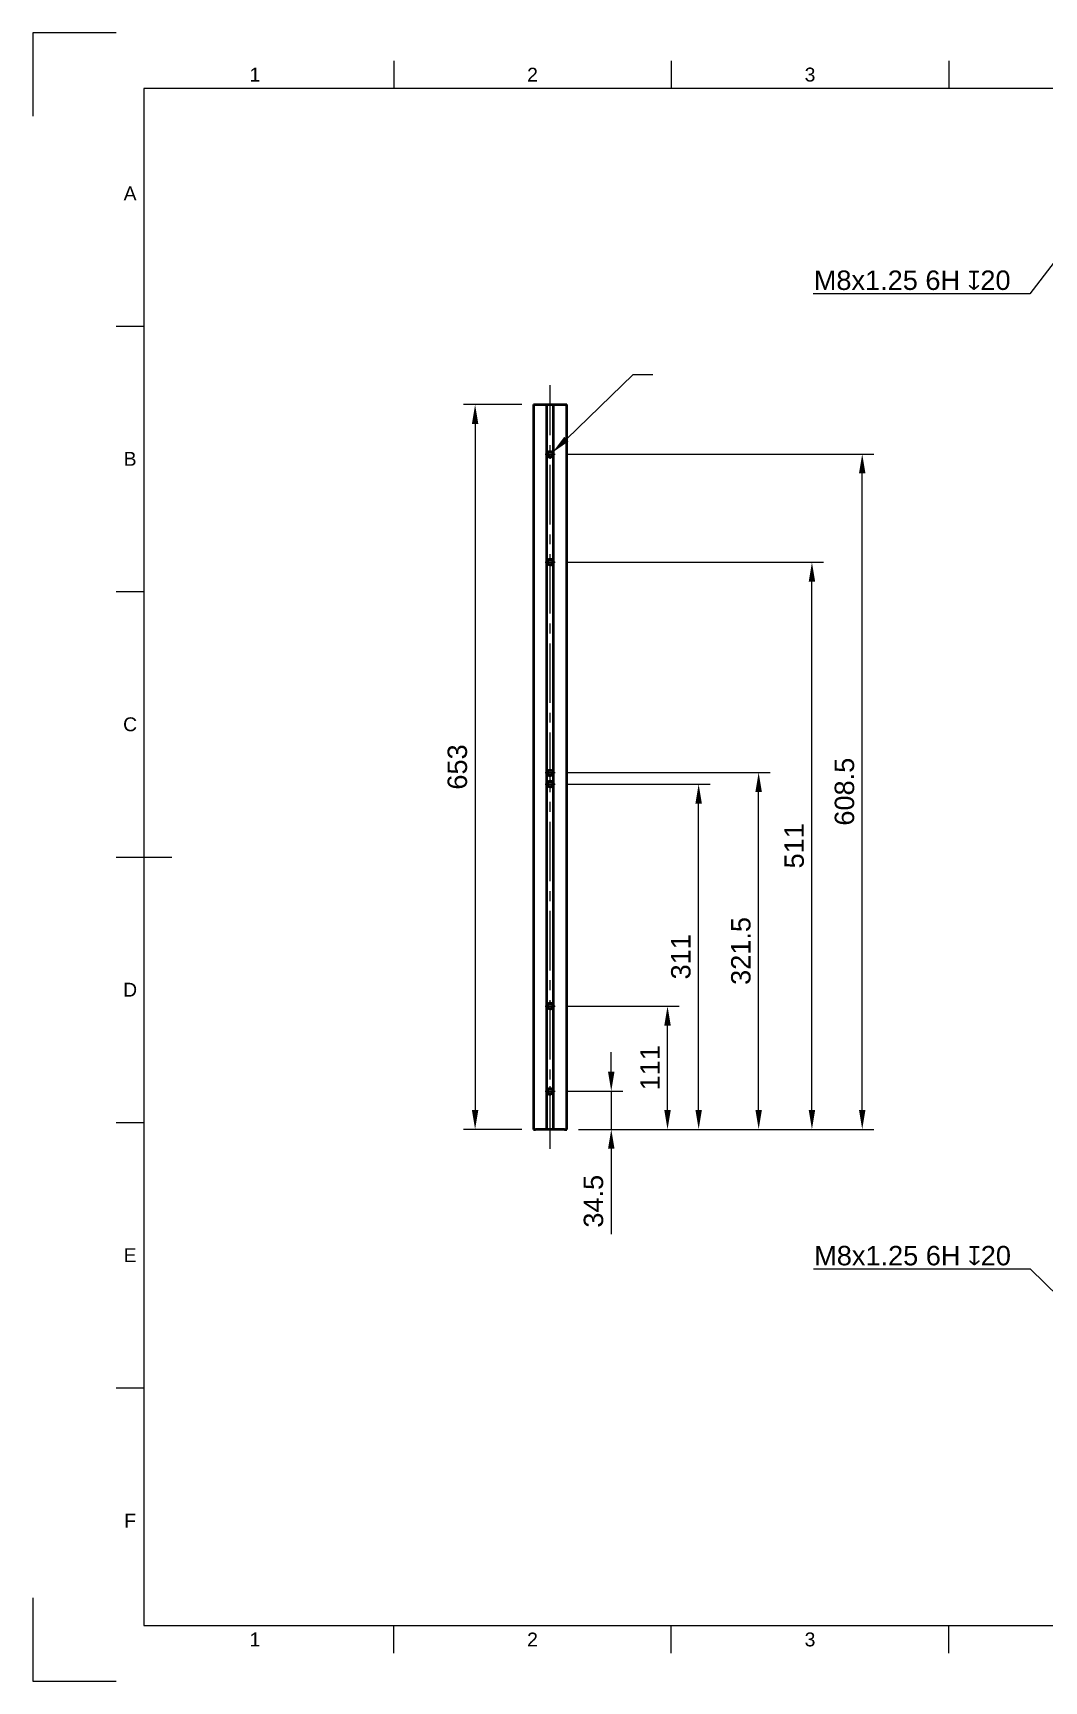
# Model space of a CAD drawing. Header units: millimetres. Extents: x 0 to 420, y 0 to 297.
# Drawn here: x 0 to 182.2, y 0 to 297 of the extents above; entities that cross this region are included whole.
import ezdxf
from ezdxf import colors
from ezdxf.entities.mleader import LeaderData, LeaderLine
from ezdxf.enums import TextEntityAlignment as Align
from ezdxf.math import Vec2, Vec3

# ---------------------------------------------------------------- set-up
doc = ezdxf.new("R2010")
doc.units = ezdxf.units.MM
doc.header["$LTSCALE"] = 0.75
doc.linetypes.add('CENTER2', pattern=[28.575, 19.05, -3.175, 3.175, -3.175])
for name, color, linetype, lineweight in [('Annotations', 7, 'Continuous', 25), ('Border', 7, 'Continuous', 25), ('Center Lines', 7, 'CENTER2', 25), ('Dimensions', 7, 'Continuous', 25), ('Visible', 7, 'Continuous', 50)]:
    doc.layers.add(name, color=color, linetype=linetype, lineweight=lineweight)
doc.styles.add('FusionTitle', font='arial.ttf')
doc.styles.get("Standard").update_dxf_attribs({"font": 'arial.ttf'})
doc.dimstyles.new('ISO-25', dxfattribs={"dimtxt": 3.5, "dimasz": 3.5, "dimexe": 2.1, "dimexo": 2.1, "dimgap": 1.4, "dimtad": 1, "dimzin": 12, "dimdsep": 46, "dimtxsty": 'Standard', "dimcen": 0, "dimclrd": 256, "dimclre": 256, "dimclrt": 256, "dimazin": 3, "dimtp": 0.1, "dimtm": 0.1, "dimtfac": 0.714286, "dimtmove": 0, "dimatfit": 3, "dimfxl": 1, "dimtzin": 12, "dimarcsym": 0})

# ---------------------------------------------------------------- blocks, each defined once
blk = doc.blocks.new('ISO_A3_SHEET')
at = {"layer": 'Border'}
for p, q in [((65, 292), (65, 287)), ((115, 292), (115, 287)), ((165, 292), (165, 287)), ((410, 287), (20, 287)), ((20, 287), (20, 10)), ((15, 244.16666), (20, 244.16666)), ((15, 196.33333), (20, 196.33333)), ((15, 148.5), (25, 148.5)), ((15, 100.66667), (20, 100.66667)), ((15, 52.83334), (20, 52.83334)), ((20, 10), (410, 10)), ((65, 5), (65, 10)), ((115, 5), (115, 10)), ((165, 5), (165, 10))]:
    blk.add_line(p, q, dxfattribs=at)
at = {"layer": 'Defpoints'}
for p, q in [((15, 297), (0, 297)), ((0, 297), (0, 282)), ((0, 15), (0, 0)), ((0, 0), (15, 0))]:
    blk.add_line(p, q, dxfattribs=at)
at = {"layer": 'Border', "style": 'FusionTitle'}
for s, p in [('1', (40, 289.5)), ('2', (90, 289.5)), ('3', (140, 289.5)), ('A', (17.5, 268.08333)), ('B', (17.5, 220.25)), ('C', (17.5, 172.41667)), ('D', (17.5, 124.58334)), ('E', (17.5, 76.75001)), ('F', (17.5, 28.91668)), ('1', (40, 7.5)), ('2', (90, 7.5)), ('3', (140, 7.5))]:
    blk.add_text(s, height=2.5, dxfattribs=at).set_placement(p, align=Align.MIDDLE)
blk = doc.blocks.new('*U9')
at = {"layer": 'Center Lines', "color": 0, "ltscale": 0.75, "transparency": 16777216}
blk.add_line((0, -68.799993), (0, 68.799993), dxfattribs=at)
blk = doc.blocks.new('*U16')
at = {"layer": 'Center Lines', "color": 0, "linetype": 'Continuous', "ltscale": 0.75, "transparency": 16777216}
for p, q in [((-0.892969, 0), (0.892969, 0)), ((0, -0.892969), (0, 0.892969))]:
    blk.add_line(p, q, dxfattribs=at)
blk = doc.blocks.new('*U17')
at = {"layer": 'Center Lines', "color": 0, "linetype": 'Continuous', "ltscale": 0.75, "transparency": 16777216}
for p, q in [((-0.892969, 0), (0.892969, 0)), ((0, -0.892969), (0, 0.892969))]:
    blk.add_line(p, q, dxfattribs=at)
blk = doc.blocks.new('*U18')
at = {"layer": 'Center Lines', "color": 0, "linetype": 'Continuous', "ltscale": 0.75, "transparency": 16777216}
for p, q in [((-0.892969, 0), (0.892969, 0)), ((0, -0.892969), (0, 0.892969))]:
    blk.add_line(p, q, dxfattribs=at)
blk = doc.blocks.new('*U19')
at = {"layer": 'Center Lines', "color": 0, "linetype": 'Continuous', "ltscale": 0.75, "transparency": 16777216}
for p, q in [((-0.892969, 0), (0.892969, 0)), ((0, -0.892969), (0, 0.892969))]:
    blk.add_line(p, q, dxfattribs=at)
blk = doc.blocks.new('*U20')
at = {"layer": 'Center Lines', "color": 0, "linetype": 'Continuous', "ltscale": 0.75, "transparency": 16777216}
for p, q in [((-0.892969, 0), (0.892969, 0)), ((0, -0.892969), (0, 0.892969))]:
    blk.add_line(p, q, dxfattribs=at)
blk = doc.blocks.new('*U21')
at = {"layer": 'Center Lines', "color": 0, "linetype": 'Continuous', "ltscale": 0.75, "transparency": 16777216}
for p, q in [((-0.892969, 0), (0.892969, 0)), ((0, -0.892969), (0, 0.892969))]:
    blk.add_line(p, q, dxfattribs=at)
blk = doc.blocks.new('*D43')
at = {"layer": 'Defpoints', "color": 0, "transparency": 16777216}
for p in [(94.055636, 106.319248), (104.188496, 106.319248), (96.162667, 99.419256)]:
    blk.add_point(p, dxfattribs=at)
at = {"layer": 'Dimensions', "lineweight": -2, "transparency": 16777216}
for p, q in [((104.188496, 109.819248), (104.188496, 113.319248)), ((96.155636, 106.319248), (106.288496, 106.319248)), ((104.188496, 106.319248), (104.188496, 99.419256)), ((98.262667, 99.419256), (106.288496, 99.419256)), ((104.188496, 95.919256), (104.188496, 80.503977))]:
    blk.add_line(p, q, dxfattribs=at)
at = {"layer": 'Dimensions', "transparency": 16777216}
for points in [[(103.605163, 109.819248), (104.77183, 109.819248), (104.188496, 106.319248)], [(103.605163, 95.919256), (104.77183, 95.919256), (104.188496, 99.419256)]]:
    blk.add_solid(points, dxfattribs=at)
at = {"layer": 'Dimensions', "transparency": 16777216, "insert": (101.000297, 86.461616), "char_height": 3.5, "attachment_point": 5, "rotation": 90}
blk.add_mtext('34.5', dxfattribs=at)
blk = doc.blocks.new('*D44')
at = {"layer": 'Defpoints', "color": 0, "transparency": 16777216}
for p in [(94.055636, 121.619056), (114.326384, 121.619056), (96.162667, 99.419256)]:
    blk.add_point(p, dxfattribs=at)
at = {"layer": 'Dimensions', "lineweight": -2, "transparency": 16777216}
for p, q in [((96.155636, 121.619056), (116.426384, 121.619056)), ((114.326384, 102.919256), (114.326384, 118.119056)), ((98.262667, 99.419256), (116.426384, 99.419256))]:
    blk.add_line(p, q, dxfattribs=at)
at = {"layer": 'Dimensions', "transparency": 16777216}
for points in [[(113.74305, 118.119056), (114.909717, 118.119056), (114.326384, 121.619056)], [(113.74305, 102.919256), (114.909717, 102.919256), (114.326384, 99.419256)]]:
    blk.add_solid(points, dxfattribs=at)
at = {"layer": 'Dimensions', "transparency": 16777216, "insert": (111.169221, 110.519156), "char_height": 3.5, "attachment_point": 5, "rotation": 90}
blk.add_mtext('111', dxfattribs=at)
blk = doc.blocks.new('*D45')
at = {"layer": 'Defpoints', "color": 0, "transparency": 16777216}
for p in [(94.055636, 161.619056), (119.932309, 161.619056), (96.162667, 99.419256)]:
    blk.add_point(p, dxfattribs=at)
at = {"layer": 'Dimensions', "lineweight": -2, "transparency": 16777216}
for p, q in [((96.155636, 161.619056), (122.032309, 161.619056)), ((119.932309, 102.919256), (119.932309, 158.119056)), ((98.262667, 99.419256), (122.032309, 99.419256))]:
    blk.add_line(p, q, dxfattribs=at)
at = {"layer": 'Dimensions', "transparency": 16777216}
for points in [[(119.348976, 158.119056), (120.515642, 158.119056), (119.932309, 161.619056)], [(119.348976, 102.919256), (120.515642, 102.919256), (119.932309, 99.419256)]]:
    blk.add_solid(points, dxfattribs=at)
at = {"layer": 'Dimensions', "transparency": 16777216, "insert": (116.74411, 130.519156), "char_height": 3.5, "attachment_point": 5, "rotation": 90}
blk.add_mtext('311', dxfattribs=at)
blk = doc.blocks.new('*D46')
at = {"layer": 'Defpoints', "color": 0, "transparency": 16777216}
for p in [(94.055636, 163.719248), (130.744026, 163.719248), (96.162667, 99.419256)]:
    blk.add_point(p, dxfattribs=at)
at = {"layer": 'Dimensions', "lineweight": -2, "transparency": 16777216}
for p, q in [((96.155636, 163.719248), (132.844026, 163.719248)), ((130.744026, 102.919256), (130.744026, 160.219248)), ((98.262667, 99.419256), (132.844026, 99.419256))]:
    blk.add_line(p, q, dxfattribs=at)
at = {"layer": 'Dimensions', "transparency": 16777216}
for points in [[(130.160692, 160.219248), (131.327359, 160.219248), (130.744026, 163.719248)], [(130.160692, 102.919256), (131.327359, 102.919256), (130.744026, 99.419256)]]:
    blk.add_solid(points, dxfattribs=at)
at = {"layer": 'Dimensions', "transparency": 16777216, "insert": (127.555827, 131.569252), "char_height": 3.5, "attachment_point": 5, "rotation": 90}
blk.add_mtext('321.5', dxfattribs=at)
blk = doc.blocks.new('*D47')
at = {"layer": 'Defpoints', "color": 0, "transparency": 16777216}
for p in [(94.055636, 201.619056), (140.345255, 201.619056), (96.162667, 99.419256)]:
    blk.add_point(p, dxfattribs=at)
at = {"layer": 'Dimensions', "lineweight": -2, "transparency": 16777216}
for p, q in [((96.155636, 201.619056), (142.445255, 201.619056)), ((140.345255, 102.919256), (140.345255, 198.119056)), ((98.262667, 99.419256), (142.445255, 99.419256))]:
    blk.add_line(p, q, dxfattribs=at)
at = {"layer": 'Dimensions', "transparency": 16777216}
for points in [[(139.761921, 198.119056), (140.928588, 198.119056), (140.345255, 201.619056)], [(139.761921, 102.919256), (140.928588, 102.919256), (140.345255, 99.419256)]]:
    blk.add_solid(points, dxfattribs=at)
at = {"layer": 'Dimensions', "transparency": 16777216, "insert": (137.158249, 150.519156), "char_height": 3.5, "attachment_point": 5, "rotation": 90}
blk.add_mtext('511', dxfattribs=at)
blk = doc.blocks.new('*D48')
at = {"layer": 'Defpoints', "color": 0, "transparency": 16777216}
for p in [(94.055636, 221.119248), (149.404454, 221.119248), (96.162667, 99.419256)]:
    blk.add_point(p, dxfattribs=at)
at = {"layer": 'Dimensions', "lineweight": -2, "transparency": 16777216}
for p, q in [((96.155636, 221.119248), (151.504454, 221.119248)), ((149.404454, 102.919256), (149.404454, 217.619248)), ((98.262667, 99.419256), (151.504454, 99.419256))]:
    blk.add_line(p, q, dxfattribs=at)
at = {"layer": 'Dimensions', "transparency": 16777216}
for points in [[(148.82112, 217.619248), (149.987787, 217.619248), (149.404454, 221.119248)], [(148.82112, 102.919256), (149.987787, 102.919256), (149.404454, 99.419256)]]:
    blk.add_solid(points, dxfattribs=at)
at = {"layer": 'Dimensions', "transparency": 16777216, "insert": (146.217448, 160.269252), "char_height": 3.5, "attachment_point": 5, "rotation": 90}
blk.add_mtext('608.5', dxfattribs=at)
blk = doc.blocks.new('*D49')
at = {"layer": 'Defpoints', "color": 0, "transparency": 16777216}
for p in [(90.162667, 230.019243), (79.662667, 99.419256), (90.162667, 99.419256)]:
    blk.add_point(p, dxfattribs=at)
at = {"layer": 'Dimensions', "lineweight": -2, "transparency": 16777216}
for p, q in [((88.062667, 230.019243), (77.562667, 230.019243)), ((79.662667, 226.519243), (79.662667, 102.919256)), ((88.062667, 99.419256), (77.562667, 99.419256))]:
    blk.add_line(p, q, dxfattribs=at)
at = {"layer": 'Dimensions', "transparency": 16777216}
for points in [[(79.079334, 226.519243), (80.246, 226.519243), (79.662667, 230.019243)], [(79.079334, 102.919256), (80.246, 102.919256), (79.662667, 99.419256)]]:
    blk.add_solid(points, dxfattribs=at)
at = {"layer": 'Dimensions', "transparency": 16777216, "insert": (76.474468, 164.71925), "char_height": 3.5, "attachment_point": 5, "rotation": 90}
blk.add_mtext('653', dxfattribs=at)

msp = doc.modelspace()

# ---------------------------------------------------------------- linework, layer by layer
at = {"layer": 'Visible', "extrusion": (0, 1, 0)}
for p, q in [((90.1627, 230.0192, 2.6), (90.1627, 99.4193, 2.6)), ((90.5627, 230.0192, 3), (92.5627, 230.0192, 3)), ((92.5627, 230.0192, 1.2), (93.7627, 230.0192, 1.2)), ((92.5627, 99.4193, 3), (92.5627, 230.0192, 3)), ((93.7627, 230.0192, 3), (95.7627, 230.0192, 3)), ((93.7627, 99.4193, 3), (93.7627, 230.0192, 3)), ((96.1627, 99.4193, 2.6), (96.1627, 230.0192, 2.6)), ((92.5627, 99.4193, 3), (90.5627, 99.4193, 3)), ((93.7627, 99.4193, 1.2), (92.5627, 99.4193, 1.2)), ((95.7627, 99.4193, 3), (93.7627, 99.4193, 3))]:
    msp.add_line(p, q, dxfattribs=at)
for centre, start, end in [((-90.5627, 2.6, 230.0192), 0, 90), ((-95.7627, 2.6, 230.0192), 90, 180), ((-90.5627, 2.6, 99.4193), 0, 90), ((-95.7627, 2.6, 99.4193), 90, 180)]:
    msp.add_arc(centre, 0.4, start, end, dxfattribs=at)
at = {"layer": 'Visible', "extrusion": (-2.969e-13, 0, -1)}
for centre, radius, start, end in [((-93.1627, 221.1192, -1.2), 0.5035, 40.529989, 139.470011), ((-93.1627, 221.1192, -1.2), 0.6147, 255.032441, 284.967559), ((-93.1627, 201.6191, -1.2), 0.5035, 267.914394, 6.854416), ((-93.1627, 163.7192, -1.2), 0.5035, 40.529989, 139.470011), ((-93.1627, 161.6191, -1.2), 0.5035, 267.914394, 6.854416), ((-93.1627, 163.7192, -1.2), 0.6147, 255.032441, 284.967559), ((-93.1627, 121.6191, -1.2), 0.5035, 267.914394, 6.854416), ((-93.1627, 106.3192, -1.2), 0.5035, 40.529989, 139.470011), ((-93.1627, 106.3192, -1.2), 0.6147, 255.032441, 284.967559)]:
    msp.add_arc(centre, radius, start, end, dxfattribs=at)
at = {"layer": 'Visible', "extrusion": (-2.783e-13, 2.93e-14, -1)}
for centre in [(-93.1627, 201.6191, -1.2), (-93.1627, 161.6191, -1.2), (-93.1627, 121.6191, -1.2)]:
    msp.add_arc(centre, 0.6147, 122.416846, 152.351964, dxfattribs=at)
at = {"layer": 'Visible'}
for points, knots in [([(93.0039, 220.5254, 1.2), (92.9303, 220.5523, 1.2), (92.8625, 220.5931, 1.2), (92.7489, 220.697, 1.2), (92.7034, 220.7582, 1.2), (92.64, 220.8924, 1.2), (92.6219, 220.9636, 1.2), (92.6145, 221.1062, 1.2), (92.6243, 221.1762, 1.2), (92.6613, 221.2814, 1.2), (92.6797, 221.3188, 1.2), (92.7244, 221.3875, 1.2), (92.7505, 221.4187, 1.2), (92.78, 221.4464, 1.2)], [0, 0, 0, 0, 0.117587534, 0.117587534, 0.23108734, 0.23108734, 0.340497787, 0.340497787, 0.445817318, 0.445817318, 0.508296731, 0.508296731, 0.56924861, 0.56924861, 0.56924861, 0.56924861]), ([(92.78, 221.4463, 1.055), (92.771, 221.4359, 1.0558), (92.7624, 221.425, 1.0567), (92.7543, 221.4138, 1.0576), (92.6501, 221.2694, 1.0689), (92.6311, 221.0679, 1.0801), (92.7063, 220.9065, 1.0914), (92.7826, 220.7429, 1.1028), (92.9528, 220.6273, 1.1142), (93.1329, 220.6166, 1.1256), (93.3113, 220.6061, 1.1369), (93.4922, 220.6987, 1.1482), (93.5879, 220.8496, 1.1595), (93.6838, 221.0008, 1.1708), (93.6902, 221.2043, 1.1821), (93.6042, 221.3613, 1.1934), (93.5876, 221.3916, 1.1956), (93.5678, 221.4202, 1.1978), (93.5454, 221.4464, 1.2)], [-4.55635616, -4.55635616, -4.55635616, -4.55635616, -4.4739185, -4.4739185, -4.4739185, -3.41263246, -3.41263246, -3.41263246, -2.33727988, -2.33727988, -2.33727988, -1.27242767, -1.27242767, -1.27242767, -0.20586968, -0.20586968, -0.20586968, 0, 0, 0, 0]), ([(92.6628, 201.6791, 1.2), (92.6635, 201.7457, 1.2), (92.6774, 201.8114, 1.2), (92.7303, 201.9365, 1.2), (92.7697, 201.9943, 1.2), (92.8701, 202.094, 1.2), (92.9308, 202.1341, 1.2), (93.0666, 202.1903, 1.2), (93.1408, 202.2049, 1.2), (93.2631, 202.2053, 1.2), (93.3104, 202.1997, 1.2), (93.4036, 202.1772, 1.2), (93.4491, 202.1602, 1.2), (93.4922, 202.138, 1.2)], [0, 0, 0, 0, 0.0997698, 0.0997698, 0.203618253, 0.203618253, 0.311543588, 0.311543588, 0.423543967, 0.423543967, 0.494427949, 0.494427949, 0.566847306, 0.566847306, 0.566847306, 0.566847306]), ([(93.1808, 201.1169, 1.055), (93.3123, 201.1228, 1.0633), (93.4419, 201.1798, 1.0717), (93.5317, 201.2765, 1.08), (93.655, 201.4094, 1.0914), (93.6977, 201.6116, 1.1029), (93.6387, 201.783, 1.1144), (93.5804, 201.9524, 1.1257), (93.4251, 202.0846, 1.137), (93.2485, 202.1152, 1.1484), (93.071, 202.1459, 1.1597), (92.8793, 202.0726, 1.1711), (92.7676, 201.9312, 1.1825), (92.7105, 201.8589, 1.1883), (92.6738, 201.7706, 1.1942), (92.6628, 201.6791, 1.2)], [24.90790873, 24.90790873, 24.90790873, 24.90790873, 25.69413569, 25.69413569, 25.69413569, 26.77391525, 26.77391525, 26.77391525, 27.84175923, 27.84175923, 27.84175923, 28.91520012, 28.91520012, 28.91520012, 29.46426489, 29.46426489, 29.46426489, 29.46426489]), ([(93.0039, 163.1254, 1.2), (92.9303, 163.1523, 1.2), (92.8625, 163.1931, 1.2), (92.7489, 163.297, 1.2), (92.7034, 163.3582, 1.2), (92.64, 163.4924, 1.2), (92.6219, 163.5636, 1.2), (92.6145, 163.7062, 1.2), (92.6243, 163.7762, 1.2), (92.6613, 163.8814, 1.2), (92.6797, 163.9188, 1.2), (92.7244, 163.9875, 1.2), (92.7505, 164.0187, 1.2), (92.78, 164.0464, 1.2)], [0, 0, 0, 0, 0.117587534, 0.117587534, 0.23108734, 0.23108734, 0.340497787, 0.340497787, 0.445817318, 0.445817318, 0.508296731, 0.508296731, 0.56924861, 0.56924861, 0.56924861, 0.56924861]), ([(92.78, 164.0463, 1.055), (92.771, 164.0359, 1.0558), (92.7624, 164.025, 1.0567), (92.7543, 164.0138, 1.0576), (92.6501, 163.8694, 1.0689), (92.6311, 163.6679, 1.0801), (92.7063, 163.5065, 1.0914), (92.7826, 163.3429, 1.1028), (92.9528, 163.2273, 1.1142), (93.1329, 163.2166, 1.1256), (93.3113, 163.2061, 1.1369), (93.4922, 163.2987, 1.1482), (93.5879, 163.4496, 1.1595), (93.6838, 163.6008, 1.1708), (93.6902, 163.8043, 1.1821), (93.6042, 163.9613, 1.1934), (93.5876, 163.9916, 1.1956), (93.5678, 164.0202, 1.1978), (93.5454, 164.0464, 1.2)], [-4.55635616, -4.55635616, -4.55635616, -4.55635616, -4.4739185, -4.4739185, -4.4739185, -3.41263246, -3.41263246, -3.41263246, -2.33727988, -2.33727988, -2.33727988, -1.27242767, -1.27242767, -1.27242767, -0.20586968, -0.20586968, -0.20586968, 0, 0, 0, 0]), ([(92.6628, 161.6791, 1.2), (92.6635, 161.7457, 1.2), (92.6774, 161.8114, 1.2), (92.7303, 161.9365, 1.2), (92.7697, 161.9943, 1.2), (92.8701, 162.094, 1.2), (92.9308, 162.1341, 1.2), (93.0666, 162.1903, 1.2), (93.1408, 162.2049, 1.2), (93.2631, 162.2053, 1.2), (93.3104, 162.1997, 1.2), (93.4036, 162.1772, 1.2), (93.4491, 162.1602, 1.2), (93.4922, 162.138, 1.2)], [0, 0, 0, 0, 0.0997698, 0.0997698, 0.203618253, 0.203618253, 0.311543588, 0.311543588, 0.423543967, 0.423543967, 0.494427949, 0.494427949, 0.566847306, 0.566847306, 0.566847306, 0.566847306]), ([(93.1808, 161.1169, 1.055), (93.3123, 161.1228, 1.0633), (93.4419, 161.1798, 1.0717), (93.5317, 161.2765, 1.08), (93.655, 161.4094, 1.0914), (93.6977, 161.6116, 1.1029), (93.6387, 161.783, 1.1144), (93.5804, 161.9524, 1.1257), (93.4251, 162.0846, 1.137), (93.2485, 162.1152, 1.1484), (93.071, 162.1459, 1.1597), (92.8793, 162.0726, 1.1711), (92.7676, 161.9312, 1.1825), (92.7105, 161.8589, 1.1883), (92.6738, 161.7706, 1.1942), (92.6628, 161.6791, 1.2)], [24.90790873, 24.90790873, 24.90790873, 24.90790873, 25.69413569, 25.69413569, 25.69413569, 26.77391525, 26.77391525, 26.77391525, 27.84175923, 27.84175923, 27.84175923, 28.91520012, 28.91520012, 28.91520012, 29.46426489, 29.46426489, 29.46426489, 29.46426489]), ([(92.6628, 121.6791, 1.2), (92.6635, 121.7457, 1.2), (92.6774, 121.8114, 1.2), (92.7303, 121.9365, 1.2), (92.7697, 121.9943, 1.2), (92.8701, 122.094, 1.2), (92.9308, 122.1341, 1.2), (93.0666, 122.1903, 1.2), (93.1408, 122.2049, 1.2), (93.2631, 122.2053, 1.2), (93.3104, 122.1997, 1.2), (93.4036, 122.1772, 1.2), (93.4491, 122.1602, 1.2), (93.4922, 122.138, 1.2)], [0, 0, 0, 0, 0.0997698, 0.0997698, 0.203618253, 0.203618253, 0.311543588, 0.311543588, 0.423543967, 0.423543967, 0.494427949, 0.494427949, 0.566847306, 0.566847306, 0.566847306, 0.566847306]), ([(93.1808, 121.1169, 1.055), (93.3123, 121.1228, 1.0633), (93.4419, 121.1798, 1.0717), (93.5317, 121.2765, 1.08), (93.655, 121.4094, 1.0914), (93.6977, 121.6116, 1.1029), (93.6387, 121.783, 1.1144), (93.5804, 121.9524, 1.1257), (93.4251, 122.0846, 1.137), (93.2485, 122.1152, 1.1484), (93.071, 122.1459, 1.1597), (92.8793, 122.0726, 1.1711), (92.7676, 121.9312, 1.1825), (92.7105, 121.8589, 1.1883), (92.6738, 121.7706, 1.1942), (92.6628, 121.6791, 1.2)], [24.90790873, 24.90790873, 24.90790873, 24.90790873, 25.69413569, 25.69413569, 25.69413569, 26.77391525, 26.77391525, 26.77391525, 27.84175923, 27.84175923, 27.84175923, 28.91520012, 28.91520012, 28.91520012, 29.46426489, 29.46426489, 29.46426489, 29.46426489]), ([(93.0039, 105.7254, 1.2), (92.9303, 105.7523, 1.2), (92.8625, 105.7931, 1.2), (92.7489, 105.897, 1.2), (92.7034, 105.9582, 1.2), (92.64, 106.0924, 1.2), (92.6219, 106.1636, 1.2), (92.6145, 106.3062, 1.2), (92.6243, 106.3762, 1.2), (92.6613, 106.4814, 1.2), (92.6797, 106.5188, 1.2), (92.7244, 106.5875, 1.2), (92.7505, 106.6187, 1.2), (92.78, 106.6464, 1.2)], [0, 0, 0, 0, 0.117587534, 0.117587534, 0.23108734, 0.23108734, 0.340497787, 0.340497787, 0.445817318, 0.445817318, 0.508296731, 0.508296731, 0.56924861, 0.56924861, 0.56924861, 0.56924861]), ([(92.78, 106.6463, 1.055), (92.771, 106.6359, 1.0558), (92.7624, 106.625, 1.0567), (92.7543, 106.6138, 1.0576), (92.6501, 106.4694, 1.0689), (92.6311, 106.2679, 1.0801), (92.7063, 106.1065, 1.0914), (92.7826, 105.9429, 1.1028), (92.9528, 105.8273, 1.1142), (93.1329, 105.8166, 1.1256), (93.3113, 105.8061, 1.1369), (93.4922, 105.8987, 1.1482), (93.5879, 106.0496, 1.1595), (93.6838, 106.2008, 1.1708), (93.6902, 106.4043, 1.1821), (93.6042, 106.5613, 1.1934), (93.5876, 106.5916, 1.1956), (93.5678, 106.6202, 1.1978), (93.5454, 106.6464, 1.2)], [-4.55635616, -4.55635616, -4.55635616, -4.55635616, -4.4739185, -4.4739185, -4.4739185, -3.41263246, -3.41263246, -3.41263246, -2.33727988, -2.33727988, -2.33727988, -1.27242767, -1.27242767, -1.27242767, -0.20586968, -0.20586968, -0.20586968, 0, 0, 0, 0]), ([(93.5454, 106.6464, 1.2), (93.5938, 106.6009, 1.2), (93.6327, 106.5462, 1.2), (93.689, 106.4225, 1.2), (93.7049, 106.3543, 1.2), (93.7103, 106.213, 1.2), (93.6987, 106.1412, 1.2), (93.6481, 106.0032, 1.2), (93.6086, 105.9387, 1.2), (93.5261, 105.8484, 1.2), (93.49, 105.8174, 1.2), (93.4103, 105.764, 1.2), (93.3669, 105.7421, 1.2), (93.3214, 105.7254, 1.2)], [0, 0, 0, 0, 0.0997698, 0.0997698, 0.203618253, 0.203618253, 0.311543588, 0.311543588, 0.423543967, 0.423543967, 0.494427949, 0.494427949, 0.566847306, 0.566847306, 0.566847306, 0.566847306])]:
    msp.add_open_spline(points, degree=3, knots=knots, dxfattribs=at)
at = {"layer": 'Visible', "extrusion": (-4.5167e-12, -1.3705e-12, -1)}
msp.add_open_spline([(93.5454, 221.4464, 1.2), (93.5938, 221.4009, 1.2), (93.6327, 221.3462, 1.2), (93.689, 221.2225, 1.2), (93.7049, 221.1543, 1.2), (93.7103, 221.013, 1.2), (93.6987, 220.9412, 1.2), (93.6481, 220.8032, 1.2), (93.6086, 220.7387, 1.2), (93.5261, 220.6484, 1.2), (93.49, 220.6174, 1.2), (93.4103, 220.564, 1.2), (93.3669, 220.5421, 1.2), (93.3214, 220.5254, 1.2)], degree=3, knots=[0, 0, 0, 0, 0.0997698, 0.0997698, 0.203618253, 0.203618253, 0.311543588, 0.311543588, 0.423543967, 0.423543967, 0.494427949, 0.494427949, 0.566847306, 0.566847306, 0.566847306, 0.566847306], dxfattribs=at)
at = {"layer": 'Visible', "extrusion": (3.23738e-11, -1.4854e-12, -1)}
msp.add_open_spline([(93.7072, 201.9043, 1.2), (93.7372, 201.8319, 1.2), (93.753, 201.7544, 1.2), (93.7536, 201.6005, 1.2), (93.7393, 201.5255, 1.2), (93.6835, 201.388, 1.2), (93.6434, 201.3265, 1.2), (93.5434, 201.2245, 1.2), (93.4852, 201.1843, 1.2), (93.3828, 201.1403, 1.2), (93.3428, 201.1285, 1.2), (93.262, 201.1149, 1.2), (93.2214, 201.113, 1.2), (93.181, 201.1159, 1.2)], degree=3, knots=[0, 0, 0, 0, 0.117587534, 0.117587534, 0.23108734, 0.23108734, 0.340497787, 0.340497787, 0.445817318, 0.445817318, 0.508296731, 0.508296731, 0.56924861, 0.56924861, 0.56924861, 0.56924861], dxfattribs=at)
at = {"layer": 'Visible', "extrusion": (-2.2584e-12, -6.853e-13, -1)}
msp.add_open_spline([(93.5454, 164.0464, 1.2), (93.5938, 164.0009, 1.2), (93.6327, 163.9462, 1.2), (93.689, 163.8225, 1.2), (93.7049, 163.7543, 1.2), (93.7103, 163.613, 1.2), (93.6987, 163.5412, 1.2), (93.6481, 163.4032, 1.2), (93.6086, 163.3387, 1.2), (93.5261, 163.2484, 1.2), (93.49, 163.2174, 1.2), (93.4103, 163.164, 1.2), (93.3669, 163.1421, 1.2), (93.3214, 163.1254, 1.2)], degree=3, knots=[0, 0, 0, 0, 0.0997698, 0.0997698, 0.203618253, 0.203618253, 0.311543588, 0.311543588, 0.423543967, 0.423543967, 0.494427949, 0.494427949, 0.566847306, 0.566847306, 0.566847306, 0.566847306], dxfattribs=at)
at = {"layer": 'Visible', "extrusion": (1.92219e-11, -8.82e-13, -1)}
msp.add_open_spline([(93.7072, 161.9043, 1.2), (93.7372, 161.8319, 1.2), (93.753, 161.7544, 1.2), (93.7536, 161.6005, 1.2), (93.7393, 161.5255, 1.2), (93.6835, 161.388, 1.2), (93.6434, 161.3265, 1.2), (93.5434, 161.2245, 1.2), (93.4852, 161.1843, 1.2), (93.3828, 161.1403, 1.2), (93.3428, 161.1285, 1.2), (93.262, 161.1149, 1.2), (93.2214, 161.113, 1.2), (93.181, 161.1159, 1.2)], degree=3, knots=[0, 0, 0, 0, 0.117587534, 0.117587534, 0.23108734, 0.23108734, 0.340497787, 0.340497787, 0.445817318, 0.445817318, 0.508296731, 0.508296731, 0.56924861, 0.56924861, 0.56924861, 0.56924861], dxfattribs=at)
at = {"layer": 'Visible', "extrusion": (6.0701e-12, -2.785e-13, -1)}
msp.add_open_spline([(93.7072, 121.9043, 1.2), (93.7372, 121.8319, 1.2), (93.753, 121.7544, 1.2), (93.7536, 121.6005, 1.2), (93.7393, 121.5255, 1.2), (93.6835, 121.388, 1.2), (93.6434, 121.3265, 1.2), (93.5434, 121.2245, 1.2), (93.4852, 121.1843, 1.2), (93.3828, 121.1403, 1.2), (93.3428, 121.1285, 1.2), (93.262, 121.1149, 1.2), (93.2214, 121.113, 1.2), (93.181, 121.1159, 1.2)], degree=3, knots=[0, 0, 0, 0, 0.117587534, 0.117587534, 0.23108734, 0.23108734, 0.340497787, 0.340497787, 0.445817318, 0.445817318, 0.508296731, 0.508296731, 0.56924861, 0.56924861, 0.56924861, 0.56924861], dxfattribs=at)

# ---------------------------------------------------------------- block references
at = {"layer": 'Border'}
msp.add_blockref('ISO_A3_SHEET', (0, 0), dxfattribs=at)
at = {"layer": 'Center Lines', "ltscale": 0.75}
for name, p in [('*U9', (93.1627, 164.7192)), ('*U16', (93.1627, 221.1192)), ('*U17', (93.1627, 201.6191)), ('*U18', (93.1627, 163.7192)), ('*U19', (93.1627, 161.6191)), ('*U20', (93.1627, 121.6191)), ('*U21', (93.1627, 106.3192))]:
    msp.add_blockref(name, p, dxfattribs=at)

# ---------------------------------------------------------------- dimensions: what is measured, and where the dimension line sits
at = {"layer": 'Dimensions'}
dim = msp.add_aligned_dim(p1=(90.1627, 230.0192), p2=(90.1627, 99.4193), distance=-10.5, dimstyle='ISO-25', override={"dimlfac": 5, "dimclrd": 256, "dimclre": 256}, dxfattribs=at)
dim.commit()
dim.dimension.update_dxf_attribs({"geometry": '*D49', "text_midpoint": (76.4745, 164.7192)})
for base, p2, picture, middle in [((149.4045, 221.1192), (94.0556, 221.1192), '*D48', (149.4045, 160.2693)), ((140.3453, 201.6191), (94.0556, 201.6191), '*D47', (140.3453, 150.5192)), ((130.744, 163.7192), (94.0556, 163.7192), '*D46', (130.744, 131.5693)), ((119.9323, 161.6191), (94.0556, 161.6191), '*D45', (119.9323, 130.5192)), ((104.1885, 106.3192), (94.0556, 106.3192), '*D43', (104.1885, 86.4616))]:
    dim = msp.add_linear_dim(base=base, p1=(96.1627, 99.4193), p2=p2, angle=90, dimstyle='ISO-25', override={"dimlfac": 5}, dxfattribs=at)
    dim.commit()
    dim.dimension.update_dxf_attribs({"geometry": picture, "text_midpoint": middle, "dimtype": 160})
dim = msp.add_linear_dim(base=(114.3264, 121.6191), p1=(96.1627, 99.4193), p2=(94.0556, 121.6191), angle=90, dimstyle='ISO-25', override={"dimlfac": 5, "dimclrd": 256, "dimclre": 256}, dxfattribs=at)
dim.commit()
dim.dimension.update_dxf_attribs({"geometry": '*D44', "text_midpoint": (111.1692, 110.5192)})

# ---------------------------------------------------------------- leaders
at = {"layer": 'Annotations'}
ml = msp.add_multileader_mtext('Standard', dxfattribs=at)
ml.set_content(' M8x1.25 6H {\\Famgdt|c0;x}20', color=256)
ml.set_leader_properties()
ml.build(insert=Vec2(0, 0))
ml.multileader.update_dxf_attribs({"text_left_attachment_type": 5, "text_right_attachment_type": 5, "dogleg_length": 3.5, "arrow_head_size": 3.5})
ctx = ml.context
ctx.base_point, ctx.char_height, ctx.arrow_head_size, ctx.landing_gap_size, ctx.plane_origin = Vec3(137.6778, 249.9748), 3.5, 3.5, 0, Vec3(190.2269, 263.3755)
ctx.left_attachment, ctx.right_attachment, ctx.text_align_type = 5, 5, 2
notes = []
notes.append((ctx, [(0, (1, 1, 0), (179.6283, 249.9748), (-1, 0), 3.5, [(0, [(189.9321, 263.3755)], 0, [])])]))
ctx.mtext.insert, ctx.mtext.alignment, ctx.mtext.flow_direction = Vec3(176.1283, 254.1892), 3, 5
ml = msp.add_multileader_mtext('Standard', dxfattribs=at)
ml.set_content('', color=256)
ml.set_leader_properties()
ml.build(insert=Vec2(0, 0))
ml.multileader.update_dxf_attribs({"text_left_attachment_type": 5, "text_right_attachment_type": 5, "dogleg_length": 3.5, "arrow_head_size": 3.5})
ctx = ml.context
ctx.base_point, ctx.char_height, ctx.arrow_head_size, ctx.landing_gap_size, ctx.plane_origin = Vec3(111.6647, 235.4295), 3.5, 3.5, 0, Vec3(93.5898, 221.3827)
ctx.left_attachment, ctx.right_attachment = 5, 5
notes.append((ctx, [(0, (1, 1, 0), (108.1647, 235.4295), (1, 0), 3.5, [(0, [(93.5898, 221.3827)], 0, [])])]))
ctx.mtext.insert, ctx.mtext.flow_direction = Vec3(111.6647, 239.6439), 5
ml = msp.add_multileader_mtext('Standard', dxfattribs=at)
ml.set_content(' M8x1.25 6H {\\Famgdt|c0;x}20', color=256)
ml.set_leader_properties()
ml.build(insert=Vec2(0, 0))
ml.multileader.update_dxf_attribs({"text_left_attachment_type": 5, "text_right_attachment_type": 5, "dogleg_length": 3.5, "arrow_head_size": 3.5})
ctx = ml.context
ctx.base_point, ctx.char_height, ctx.arrow_head_size, ctx.landing_gap_size, ctx.plane_origin = Vec3(137.7502, 74.201), 3.5, 3.5, 0, Vec3(190.2335, 67.5713)
ctx.left_attachment, ctx.right_attachment, ctx.text_align_type = 5, 5, 2
notes.append((ctx, [(0, (1, 1, 0), (179.7006, 74.201), (-1, 0), 3.5, [(0, [(189.9388, 64.2667)], 0, [])])]))
ctx.mtext.insert, ctx.mtext.alignment, ctx.mtext.flow_direction = Vec3(176.2006, 78.4153), 3, 5
for ctx, leaders in notes:
    for number, flags, end, landing, length, lines in leaders:
        leader = LeaderData()
        leader.index, (leader.has_last_leader_line, leader.has_dogleg_vector, leader.attachment_direction) = number, flags
        leader.last_leader_point, leader.dogleg_vector, leader.dogleg_length = Vec3(end), Vec3(landing), length
        for number, points, colour, breaks in lines:
            line = LeaderLine()
            line.index, line.vertices, line.color, line.breaks = number, Vec3.list(points), colors.encode_raw_color(colour), breaks
            leader.lines.append(line)
        ctx.leaders.append(leader)

doc.saveas('drawing.dxf')
